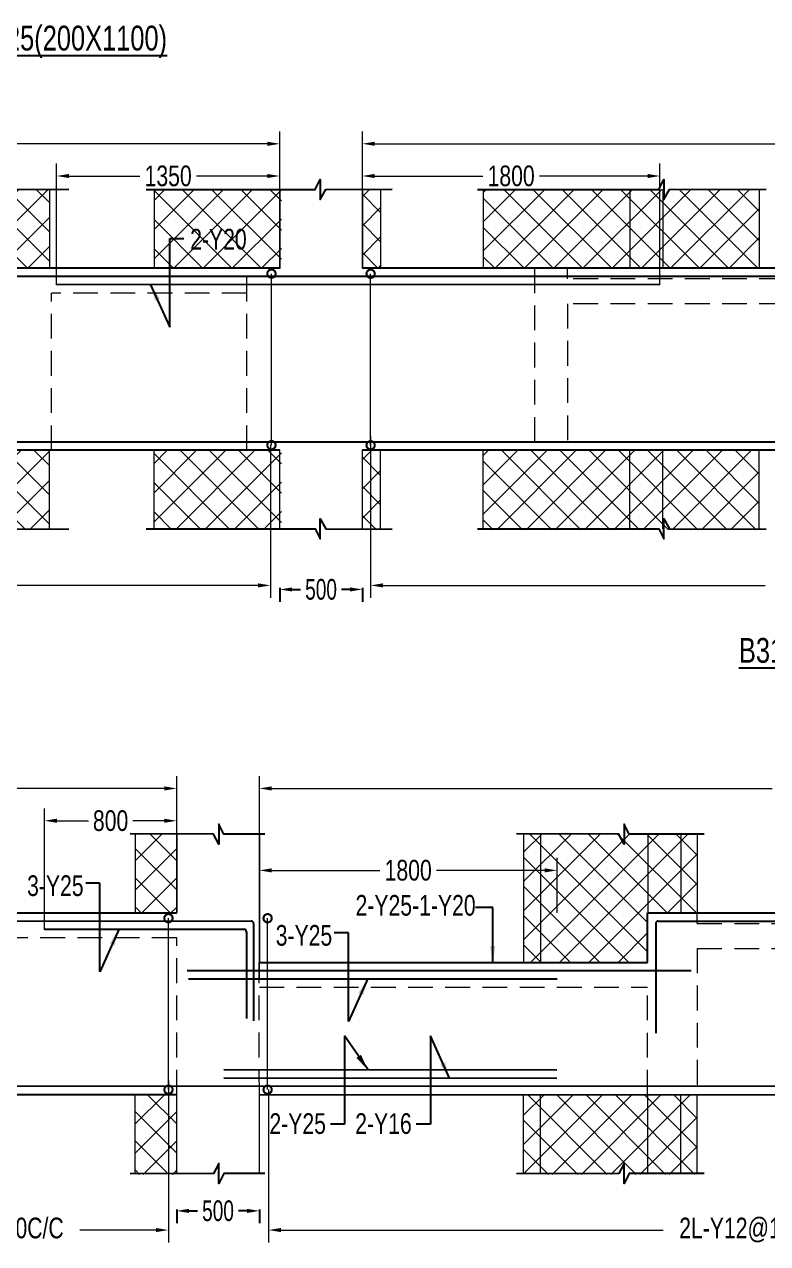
# Model space of a CAD drawing. Header units: millimetres. Extents: x -9667 to 132562, y -132456 to -91255.
# Drawn here: x -5458 to -962, y -113395 to -106022 of the extents above; entities that cross this region are included whole.
import ezdxf

# ---------------------------------------------------------------- set-up
doc = ezdxf.new("R2010")
doc.units = ezdxf.units.MM
doc.header["$LTSCALE"] = 100
doc.header["$MEASUREMENT"] = 0
doc.linetypes.add('CONTINU', pattern=[0])
doc.linetypes.add('HIDDEN', pattern=[0.375, 0.25, -0.125])
doc.layers.get('Defpoints').update_dxf_attribs({"color": 1, "lineweight": 0})
for name, color, linetype in [('-S-BMNO', 1, 'Continuous'), ('-S-MISC', 8, 'Continuous'), ('-STR-BEAM', 7, 'CONTINU'), ('-STR-REINF', 3, 'Continuous')]:
    doc.layers.add(name, color=color, linetype=linetype)
for name, color, linetype, lineweight in [('-S-STIRRUPS DIM', 6, 'Continuous', 9), ('-S-STIRUP', 11, 'Continuous', 9), ('-S-TEXT', 6, 'Continuous', 0), ('-STR-COLUMN', 5, 'HIDDEN', 13), ('S-COL HATCH', 9, 'Continuous', 0), ('SLAB LINE', 254, 'HIDDEN', 20)]:
    doc.layers.add(name, color=color, linetype=linetype, lineweight=lineweight)
doc.styles.add('BEAM-LS', font='romans.shx', dxfattribs={"width": 0.8})
doc.styles.add('SOBHA', font='swisscl.ttf', dxfattribs={"width": 0.9})
doc.styles.add('sobha.sed', font='swisscl.ttf')
doc.dimstyles.new('S-50', dxfattribs={"dimscale": 50, "dimtxt": 2.5, "dimasz": 2, "dimexe": 0.5, "dimexo": 0.25, "dimgap": 0.25, "dimtad": 0, "dimdec": 0, "dimrnd": 0.0005, "dimzin": 0, "dimdsep": 46, "dimtxsty": 'sobha.sed', "dimblk": 'OBLIQUE', "dimcen": 0.09, "dimclrd": 8, "dimclre": 8, "dimclrt": 6, "dimadec": 0, "dimazin": 0, "dimtfac": 1, "dimtdec": 0, "dimtofl": 0, "dimtmove": 2, "dimatfit": 3, "dimfxl": 0.18, "dimtolj": 1, "dimtzin": 0, "dimlwd": -1, "dimlwe": -1, "dimarcsym": 0})
doc.dimstyles.new('S-DIM50', dxfattribs={"dimscale": 50, "dimtxt": 2.5, "dimasz": 1.5, "dimexe": 1.5, "dimexo": 1, "dimgap": 0.5, "dimtad": 0, "dimdec": 0, "dimzin": 0, "dimdsep": 46, "dimtxsty": 'SOBHA', "dimcen": 0.09, "dimclrd": 256, "dimclre": 256, "dimclrt": 6, "dimadec": 5, "dimazin": 0, "dimtfac": 1, "dimtdec": 0, "dimtofl": 0, "dimtmove": 0, "dimatfit": 3, "dimfxl": 0.18, "dimtolj": 1, "dimtzin": 0, "dimlwd": -1, "dimlwe": -1, "dimarcsym": 0})
doc.dimstyles.new('STIRUP', dxfattribs={"dimscale": 50, "dimtxt": 2.5, "dimasz": 2.2, "dimexe": 0, "dimexo": 0, "dimgap": 0.5, "dimtad": 0, "dimdec": 0, "dimzin": 0, "dimdsep": 46, "dimtxsty": 'BEAM-LS', "dimblk": 'DOTSMALL', "dimcen": 0.09, "dimclrd": 256, "dimclre": 256, "dimclrt": 256, "dimadec": 5, "dimazin": 0, "dimtfac": 1, "dimtdec": 0, "dimtofl": 0, "dimtmove": 0, "dimatfit": 3, "dimldrblk": 'DOTSMALL', "dimfxl": 0, "dimfxlon": 1, "dimtolj": 1, "dimtzin": 0, "dimlwd": -1, "dimlwe": -1, "dimarcsym": 0})
pattern_1 = [(45, (269979.18, 10235.55), (-88.38835, 88.38835), []), (135, (269979.18, 10235.55), (-88.38835, -88.38835), [])]
pattern_2 = [(45, (269430.5, 6336.93), (-88.38835, 88.38835), []), (135, (269430.5, 6336.93), (-88.38835, -88.38835), [])]

# ---------------------------------------------------------------- blocks, each defined once
blk = doc.blocks.new('*D546')
at = {"layer": '-S-STIRRUPS DIM', "color": 251, "transparency": 16777216}
for p, q in [((-8812, -107079), (-8812, -106668.8)), ((-3913.1, -107497), (-3913.1, -106668.8)), ((-8737, -106743.8), (-6536.7, -106743.8)), ((-3988.1, -106743.8), (-6188.4, -106743.8))]:
    blk.add_line(p, q, dxfattribs=at)
for points in [[(-8737, -106731.3), (-8737, -106756.3), (-8812, -106743.8)], [(-3988.1, -106731.3), (-3988.1, -106756.3), (-3913.1, -106743.8)]]:
    blk.add_solid(points, dxfattribs=at)
at = {"layer": 'Defpoints', "color": 0, "transparency": 16777216}
for p in [(-3913.1, -106743.8), (-8812, -107079, 0), (-3913.1, -107497, 0)]:
    blk.add_point(p, dxfattribs=at)
at = {"layer": '-S-STIRRUPS DIM', "color": 6, "transparency": 16777216, "insert": (-6362.6, -106743.8), "char_height": 125, "attachment_point": 5, "style": 'sobha.sed'}
blk.add_mtext('\\A1;4900', dxfattribs=at)
blk = doc.blocks.new('*D547')
at = {"layer": '-S-STIRRUPS DIM', "color": 251, "transparency": 16777216}
for p, q in [((-3413.2, -107079), (-3413.2, -106668.8)), ((3136.9, -107495.5), (3136.9, -106668.8)), ((-3338.2, -106743.8), (-311.7, -106743.8)), ((3061.9, -106743.8), (35.4, -106743.8))]:
    blk.add_line(p, q, dxfattribs=at)
for points in [[(-3338.2, -106731.3), (-3338.2, -106756.3), (-3413.2, -106743.8)], [(3061.9, -106731.3), (3061.9, -106756.3), (3136.9, -106743.8)]]:
    blk.add_solid(points, dxfattribs=at)
at = {"layer": 'Defpoints', "color": 0, "transparency": 16777216}
for p in [(3136.9, -106743.8), (-3413.2, -107079, 0), (3136.9, -107495.5, 0)]:
    blk.add_point(p, dxfattribs=at)
at = {"layer": '-S-STIRRUPS DIM', "color": 6, "transparency": 16777216, "insert": (-138.2, -106743.8), "char_height": 125, "attachment_point": 5, "style": 'sobha.sed'}
blk.add_mtext('\\A1;6550', dxfattribs=at)
blk = doc.blocks.new('*D549')
at = {"layer": '-S-STIRRUPS DIM', "color": 251, "transparency": 16777216}
for p, q in [((-8762.2, -108509.8), (-8762.2, -109489.4)), ((-3969.4, -108566.1), (-3969.4, -109489.4)), ((-8687.2, -109414.4), (-7201.7, -109414.4)), ((-4044.4, -109414.4), (-5529.8, -109414.4))]:
    blk.add_line(p, q, dxfattribs=at)
for points in [[(-8687.2, -109401.9), (-8687.2, -109426.9), (-8762.2, -109414.4)], [(-4044.4, -109401.9), (-4044.4, -109426.9), (-3969.4, -109414.4)]]:
    blk.add_solid(points, dxfattribs=at)
at = {"layer": 'Defpoints', "color": 0, "transparency": 16777216}
for p in [(-8762.2, -108509.8, 178586.6), (-3969.4, -108566.1, 0), (-3969.4, -109414.4)]:
    blk.add_point(p, dxfattribs=at)
at = {"layer": '-S-STIRRUPS DIM', "color": 6, "transparency": 16777216, "insert": (-6365.8, -109414.4), "char_height": 125, "attachment_point": 5, "style": 'sobha.sed'}
blk.add_mtext('\\A1;2L-Y12@100/125/100C/C', dxfattribs=at)
blk = doc.blocks.new('*D550')
at = {"layer": '-S-STIRRUPS DIM', "color": 251, "transparency": 16777216}
for p, q in [((-3363.3, -108509.8), (-3363.3, -109489.4)), ((3080.6, -108565.3), (3080.6, -109489.4)), ((-3288.3, -109414.4), (-977.3, -109414.4)), ((3005.6, -109414.4), (694.6, -109414.4))]:
    blk.add_line(p, q, dxfattribs=at)
for points in [[(-3288.3, -109401.9), (-3288.3, -109426.9), (-3363.3, -109414.4)], [(3005.6, -109401.9), (3005.6, -109426.9), (3080.6, -109414.4)]]:
    blk.add_solid(points, dxfattribs=at)
at = {"layer": 'Defpoints', "color": 0, "transparency": 16777216}
for p in [(-3363.3, -108509.8, 178586.6), (3080.6, -108565.3, 0), (3080.6, -109414.4)]:
    blk.add_point(p, dxfattribs=at)
at = {"layer": '-S-STIRRUPS DIM', "color": 6, "transparency": 16777216, "insert": (-141.4, -109414.4), "char_height": 125, "attachment_point": 5, "style": 'sobha.sed'}
blk.add_mtext('\\A1;2L-Y12@100/125/100C/C ', dxfattribs=at)
blk = doc.blocks.new('_DotSmall')
at = {"color": 0, "linetype": 'ByBlock', "const_width": 0.5}
blk.add_lwpolyline([(-0.0625, 0, 1), (0.0625, 0, 1)], format="xyb", close=True, dxfattribs=at)
blk = doc.blocks.new('*D556')
at = {"layer": '-S-STIRUP', "ltscale": 100, "transparency": 16777216}
blk.add_line((-3363.3, -108566.7), (-3363.3, -107530), dxfattribs=at)
at = {"layer": 'Defpoints', "color": 0, "linetype": 'CONTINU', "ltscale": 100, "transparency": 16777216}
for p in [(-3363.3, -107530), (-3363.3, -107530), (-3363.3, -108566.7)]:
    blk.add_point(p, dxfattribs=at)
at = {"layer": '-S-STIRUP', "linetype": 'CONTINU', "ltscale": 100, "transparency": 16777216, "xscale": 100, "yscale": 100, "zscale": 100}
for p, rotation in [((-3363.3, -107530), 90), ((-3363.3, -108566.7), 270)]:
    blk.add_blockref('_DotSmall', p, dxfattribs=dict(at, rotation=rotation))
blk = doc.blocks.new('*D561')
at = {"layer": '-S-STIRUP', "ltscale": 100, "transparency": 16777216}
blk.add_line((-3963.1, -108566.1), (-3963.1, -107529.4), dxfattribs=at)
at = {"layer": 'Defpoints', "color": 0, "linetype": 'CONTINU', "ltscale": 100, "transparency": 16777216}
for p in [(-3963.1, -107529.4), (-3963.1, -107529.4), (-3963.1, -108566.1)]:
    blk.add_point(p, dxfattribs=at)
at = {"layer": '-S-STIRUP', "linetype": 'CONTINU', "ltscale": 100, "transparency": 16777216, "xscale": 100, "yscale": 100, "zscale": 100}
for p, rotation in [((-3963.1, -107529.4), 90), ((-3963.1, -108566.1), 270)]:
    blk.add_blockref('_DotSmall', p, dxfattribs=dict(at, rotation=rotation))
blk = doc.blocks.new('*D566')
at = {"layer": '-S-STIRRUPS DIM', "color": 251, "transparency": 16777216}
for p, q in [((-5263.1, -107597.3), (-5263.1, -106863.6)), ((-3913.1, -107496.4), (-3913.1, -106863.6)), ((-5188.1, -106938.6), (-4760.1, -106938.6)), ((-3988.1, -106938.6), (-4416.2, -106938.6))]:
    blk.add_line(p, q, dxfattribs=at)
for points in [[(-5188.1, -106926.1), (-5188.1, -106951.1), (-5263.1, -106938.6)], [(-3988.1, -106926.1), (-3988.1, -106951.1), (-3913.1, -106938.6)]]:
    blk.add_solid(points, dxfattribs=at)
at = {"layer": 'Defpoints', "color": 0, "transparency": 16777216}
for p in [(-3913.1, -106938.6), (-3913.1, -107496.4, 0), (-5263.1, -107597.3, 0)]:
    blk.add_point(p, dxfattribs=at)
at = {"layer": '-S-STIRRUPS DIM', "color": 6, "transparency": 16777216, "insert": (-4588.1, -106938.6), "char_height": 125, "attachment_point": 5, "style": 'sobha.sed'}
blk.add_mtext('\\A1;1350', dxfattribs=at)
blk = doc.blocks.new('_Oblique')
at = {"color": 0, "linetype": 'ByBlock', "lineweight": -2}
blk.add_line((-0.5, -0.5), (0.5, 0.5), dxfattribs=at)
blk = doc.blocks.new('*D567')
at = {"layer": '-S-STIRRUPS DIM', "color": 251, "transparency": 16777216}
for p, q in [((-3413.2, -107496.4), (-3413.2, -106863.6)), ((-1613.2, -107597.3), (-1613.2, -106863.6)), ((-3338.2, -106938.6), (-2685.1, -106938.6)), ((-1688.2, -106938.6), (-2341.2, -106938.6))]:
    blk.add_line(p, q, dxfattribs=at)
for points in [[(-3338.2, -106926.1), (-3338.2, -106951.1), (-3413.2, -106938.6)], [(-1688.2, -106926.1), (-1688.2, -106951.1), (-1613.2, -106938.6)]]:
    blk.add_solid(points, dxfattribs=at)
at = {"layer": 'Defpoints', "color": 0, "transparency": 16777216}
for p in [(-3413.2, -106938.6), (-3413.2, -107496.4, 0), (-1613.2, -107597.3, 0)]:
    blk.add_point(p, dxfattribs=at)
at = {"layer": '-S-STIRRUPS DIM', "color": 6, "transparency": 16777216, "insert": (-2513.2, -106938.6), "char_height": 125, "attachment_point": 5, "style": 'sobha.sed'}
blk.add_mtext('\\A1;1800', dxfattribs=at)
blk = doc.blocks.new('*D575')
at = {"layer": '-S-STIRRUPS DIM', "color": 251, "transparency": 16777216}
for p, q in [((-4036.4, -111394.1), (-4036.4, -110567.4)), ((2513.6, -110977.6), (2513.6, -110567.4)), ((-3961.4, -110642.4), (-935, -110642.4)), ((2438.6, -110642.4), (-587.8, -110642.4))]:
    blk.add_line(p, q, dxfattribs=at)
for points in [[(-3961.4, -110629.9), (-3961.4, -110654.9), (-4036.4, -110642.4)], [(2438.6, -110629.9), (2438.6, -110654.9), (2513.6, -110642.4)]]:
    blk.add_solid(points, dxfattribs=at)
at = {"layer": 'Defpoints', "color": 0, "transparency": 16777216}
for p in [(-4036.4, -110642.4), (2513.6, -110977.6, 0), (-4036.4, -111394.1, 0)]:
    blk.add_point(p, dxfattribs=at)
at = {"layer": '-S-STIRRUPS DIM', "color": 6, "transparency": 16777216, "insert": (-761.4, -110642.4), "char_height": 125, "attachment_point": 5, "style": 'sobha.sed'}
blk.add_mtext('\\A1;6550', dxfattribs=at)
blk = doc.blocks.new('*D576')
at = {"layer": '-S-STIRRUPS DIM', "color": 251, "transparency": 16777216}
for p, q in [((-7386.4, -111393.7), (-7386.4, -110567.4)), ((-4536.4, -110977.6), (-4536.4, -110567.4)), ((-7311.4, -110642.4), (-6134.7, -110642.4)), ((-4611.4, -110642.4), (-5788.1, -110642.4))]:
    blk.add_line(p, q, dxfattribs=at)
for points in [[(-7311.4, -110629.9), (-7311.4, -110654.9), (-7386.4, -110642.4)], [(-4611.4, -110629.9), (-4611.4, -110654.9), (-4536.4, -110642.4)]]:
    blk.add_solid(points, dxfattribs=at)
at = {"layer": 'Defpoints', "color": 0, "transparency": 16777216}
for p in [(-7386.4, -110642.4), (-4536.4, -110977.6, 0), (-7386.4, -111393.7, 0)]:
    blk.add_point(p, dxfattribs=at)
at = {"layer": '-S-STIRRUPS DIM', "color": 6, "transparency": 16777216, "insert": (-5961.4, -110642.4), "char_height": 125, "attachment_point": 5, "style": 'sobha.sed'}
blk.add_mtext('\\A1;2850', dxfattribs=at)
blk = doc.blocks.new('*D578')
at = {"layer": '-S-STIRRUPS DIM', "color": 251, "transparency": 16777216}
for p, q in [((2463.7, -112408.4), (2463.7, -113388)), ((-3980.2, -112463.9), (-3980.2, -113388)), ((-3905.2, -113313), (-1594.2, -113313)), ((2388.7, -113313), (77.7, -113313))]:
    blk.add_line(p, q, dxfattribs=at)
for points in [[(-3905.2, -113300.5), (-3905.2, -113325.5), (-3980.2, -113313)], [(2388.7, -113300.5), (2388.7, -113325.5), (2463.7, -113313)]]:
    blk.add_solid(points, dxfattribs=at)
at = {"layer": 'Defpoints', "color": 0, "transparency": 16777216}
for p in [(2463.7, -112408.4, 178586.6), (-3980.2, -112463.9, 0), (-3980.2, -113313)]:
    blk.add_point(p, dxfattribs=at)
at = {"layer": '-S-STIRRUPS DIM', "color": 6, "transparency": 16777216, "insert": (-758.2, -113313), "char_height": 125, "attachment_point": 5, "style": 'sobha.sed'}
blk.add_mtext('\\A1;2L-Y12@100/125/100C/C ', dxfattribs=at)
blk = doc.blocks.new('*D579')
at = {"layer": '-S-STIRRUPS DIM', "color": 251, "transparency": 16777216}
for p, q in [((-4586.3, -112408.4), (-4586.3, -113388)), ((-7330.2, -112463.9), (-7330.2, -113388)), ((-7255.2, -113313), (-6794.3, -113313)), ((-4661.3, -113313), (-5122.1, -113313))]:
    blk.add_line(p, q, dxfattribs=at)
for points in [[(-7255.2, -113300.5), (-7255.2, -113325.5), (-7330.2, -113313)], [(-4661.3, -113300.5), (-4661.3, -113325.5), (-4586.3, -113313)]]:
    blk.add_solid(points, dxfattribs=at)
at = {"layer": 'Defpoints', "color": 0, "transparency": 16777216}
for p in [(-4586.3, -112408.4, 178586.6), (-7330.2, -112463.9, 0), (-7330.2, -113313)]:
    blk.add_point(p, dxfattribs=at)
at = {"layer": '-S-STIRRUPS DIM', "color": 6, "transparency": 16777216, "insert": (-5958.2, -113313), "char_height": 125, "attachment_point": 5, "style": 'sobha.sed'}
blk.add_mtext('\\A1;3L-Y12@100/150/100C/C', dxfattribs=at)
blk = doc.blocks.new('*D585')
at = {"layer": '-S-STIRUP', "ltscale": 100, "transparency": 16777216}
blk.add_line((-4586.3, -112463.8), (-4586.3, -111427.1), dxfattribs=at)
at = {"layer": 'Defpoints', "color": 0, "linetype": 'CONTINU', "ltscale": 100, "transparency": 16777216}
for p in [(-4586.3, -111427.1), (-4586.3, -111427.1), (-4586.3, -112463.8)]:
    blk.add_point(p, dxfattribs=at)
at = {"layer": '-S-STIRUP', "linetype": 'CONTINU', "ltscale": 100, "transparency": 16777216, "xscale": 100, "yscale": 100, "zscale": 100}
for p, rotation in [((-4586.3, -111427.1), 90), ((-4586.3, -112463.8), 270)]:
    blk.add_blockref('_DotSmall', p, dxfattribs=dict(at, rotation=rotation))
blk = doc.blocks.new('*D588')
at = {"layer": '-S-STIRUP', "ltscale": 100, "transparency": 16777216}
blk.add_line((-3986.4, -112463.9), (-3986.4, -111427.2), dxfattribs=at)
at = {"layer": 'Defpoints', "color": 0, "linetype": 'CONTINU', "ltscale": 100, "transparency": 16777216}
for p in [(-3986.4, -111427.2), (-3986.4, -111427.2), (-3986.4, -112463.9)]:
    blk.add_point(p, dxfattribs=at)
at = {"layer": '-S-STIRUP', "linetype": 'CONTINU', "ltscale": 100, "transparency": 16777216, "xscale": 100, "yscale": 100, "zscale": 100}
for p, rotation in [((-3986.4, -111427.2), 90), ((-3986.4, -112463.9), 270)]:
    blk.add_blockref('_DotSmall', p, dxfattribs=dict(at, rotation=rotation))
blk = doc.blocks.new('*D569')
at = {"layer": '-S-STIRRUPS DIM', "color": 251, "transparency": 16777216}
for p, q in [((-4036.4, -111796.5), (-4036.4, -111062.8)), ((-2235.6, -111394.4), (-2235.6, -111062.8)), ((-3961.4, -111137.8), (-3307.9, -111137.8)), ((-2310.6, -111137.8), (-2964.1, -111137.8))]:
    blk.add_line(p, q, dxfattribs=at)
for points in [[(-3961.4, -111125.3), (-3961.4, -111150.3), (-4036.4, -111137.8)], [(-2310.6, -111125.3), (-2310.6, -111150.3), (-2235.6, -111137.8)]]:
    blk.add_solid(points, dxfattribs=at)
at = {"layer": 'Defpoints', "color": 0, "transparency": 16777216}
for p in [(-2235.6, -111137.8), (-2235.6, -111394.4, 0), (-4036.4, -111796.5, 0)]:
    blk.add_point(p, dxfattribs=at)
at = {"layer": '-S-STIRRUPS DIM', "color": 6, "transparency": 16777216, "insert": (-3136, -111137.8), "char_height": 125, "attachment_point": 5, "style": 'sobha.sed'}
blk.add_mtext('\\A1;1800', dxfattribs=at)
blk = doc.blocks.new('*D570')
at = {"layer": '-S-STIRRUPS DIM', "color": 251, "transparency": 16777216}
for p, q in [((-5336.4, -111496.5), (-5336.4, -110762.8)), ((-4536.4, -111395.6), (-4536.4, -110762.8)), ((-5261.4, -110837.8), (-5070.8, -110837.8)), ((-4611.4, -110837.8), (-4802.1, -110837.8))]:
    blk.add_line(p, q, dxfattribs=at)
for points in [[(-5261.4, -110825.3), (-5261.4, -110850.3), (-5336.4, -110837.8)], [(-4611.4, -110825.3), (-4611.4, -110850.3), (-4536.4, -110837.8)]]:
    blk.add_solid(points, dxfattribs=at)
at = {"layer": 'Defpoints', "color": 0, "transparency": 16777216}
for p in [(-4536.4, -110837.8), (-4536.4, -111395.6, 0), (-5336.4, -111496.5, 0)]:
    blk.add_point(p, dxfattribs=at)
at = {"layer": '-S-STIRRUPS DIM', "color": 6, "transparency": 16777216, "insert": (-4936.4, -110837.8), "char_height": 125, "attachment_point": 5, "style": 'sobha.sed'}
blk.add_mtext('\\A1;800', dxfattribs=at)
blk = doc.blocks.new('*D791')
at = {"transparency": 16777216}
for p, q in [((-3913.1, -109430), (-3913.1, -109514)), ((-3838.1, -109439), (-3786.5, -109439)), ((-3488.2, -109439), (-3539.8, -109439)), ((-3413.2, -109430), (-3413.2, -109514))]:
    blk.add_line(p, q, dxfattribs=at)
for points in [[(-3838.1, -109426.5), (-3838.1, -109451.5), (-3913.1, -109439)], [(-3488.2, -109426.5), (-3488.2, -109451.5), (-3413.2, -109439)]]:
    blk.add_solid(points, dxfattribs=at)
at = {"layer": 'Defpoints', "color": 0, "transparency": 16777216}
for p in [(-3913.1, -109074.6), (-3413.2, -109074), (-3413.2, -109439)]:
    blk.add_point(p, dxfattribs=at)
at = {"color": 6, "transparency": 16777216, "insert": (-3663.1, -109439), "char_height": 125, "attachment_point": 5, "style": 'SOBHA'}
blk.add_mtext('\\A1;500', dxfattribs=at)
blk = doc.blocks.new('*D795')
at = {"transparency": 16777216}
for p, q in [((-4536.4, -113188), (-4536.4, -113272)), ((-4461.4, -113197), (-4409.7, -113197)), ((-4111.4, -113197), (-4163.1, -113197)), ((-4036.4, -113188), (-4036.4, -113272))]:
    blk.add_line(p, q, dxfattribs=at)
for points in [[(-4461.4, -113184.5), (-4461.4, -113209.5), (-4536.4, -113197)], [(-4111.4, -113184.5), (-4111.4, -113209.5), (-4036.4, -113197)]]:
    blk.add_solid(points, dxfattribs=at)
at = {"layer": 'Defpoints', "color": 0, "transparency": 16777216}
for p in [(-4536.4, -112972.4, 0), (-4036.4, -112973.3, 0), (-4036.4, -113197)]:
    blk.add_point(p, dxfattribs=at)
at = {"color": 6, "transparency": 16777216, "insert": (-4286.4, -113197), "char_height": 125, "attachment_point": 5, "style": 'SOBHA'}
blk.add_mtext('\\A1;500', dxfattribs=at)

msp = doc.modelspace()

# ---------------------------------------------------------------- hatches: boundary and pattern name
at = {"layer": 'S-COL HATCH'}
h = msp.add_hatch(dxfattribs=at)
h.set_pattern_fill('ANSI37', color=252, scale=1000)
h.set_pattern_definition(pattern_1)
h.paths.add_polyline_path([(-5306.9, -107496.6), (-8812, -107496.6), (-8812, -107017.9), (-5306.9, -107017.9)])
h.paths.add_polyline_path([(-3903.1, -107019.7), (-4673.5, -107019.7), (-4673.5, -107496.5), (-3903.1, -107496.5)])
h.paths.add_polyline_path([(-3302.6, -107496.3), (-3413.2, -107496.3), (-3413.2, -107017.9), (-3302.6, -107017.9)])
h.paths.add_polyline_path([(-1012, -107496.3), (-2681.6, -107496.3), (-2681.6, -107017.9), (-1012, -107017.9)])
h.paths.add_polyline_path([(1538, -107795.7), (788, -107795.8), (788, -107495.8), (488, -107496.3), (488, -107017.9), (1538, -107017.9)])
h.paths.add_polyline_path([(3888, -107495.4), (3636.8, -107495.4), (3636.8, -107017.9), (3888, -107017.9)])
h.paths.add_polyline_path([(5738, -107495.4), (5088, -107495.4), (5088, -107017.9), (5738, -107017.9)])
h.paths.add_polyline_path([(6486.8, -107496.2), (6338, -107496.2), (6338, -107018.7), (6486.8, -107018.7)])
h = msp.add_hatch(dxfattribs=at)
h.set_pattern_fill('ANSI37', color=252, scale=1000)
h.set_pattern_definition(pattern_1)
h.paths.add_polyline_path([(-5306.9, -108598.9), (-8812, -108598.9), (-8812, -109077.6), (-5306.9, -109077.6)])
h.paths.add_polyline_path([(-3903.1, -109075.8), (-4673.5, -109075.8), (-4673.5, -108599), (-3903.1, -108599)])
h.paths.add_polyline_path([(-3302.6, -108599.2), (-3413.2, -108599.2), (-3413.2, -109077.6), (-3302.6, -109077.6)])
h.paths.add_polyline_path([(-1012, -108599.2), (-2681.6, -108599.2), (-2681.6, -109077.6), (-1012, -109077.6)])
h.paths.add_polyline_path([(1538, -108599.2), (488, -108599.2), (488, -109077.6), (1538, -109077.6)])
h.paths.add_polyline_path([(3888, -108600.1), (3636.8, -108600.1), (3636.8, -109077.6), (3888, -109077.6)])
h.paths.add_polyline_path([(5738, -108600.1), (5088, -108600.1), (5088, -109077.6), (5738, -109077.6)])
h.paths.add_polyline_path([(6486.8, -108599.3), (6338, -108599.3), (6338, -109076.8), (6486.8, -109076.8)])
h = msp.add_hatch(dxfattribs=at)
h.set_pattern_fill('ANSI37', color=252, scale=1000)
h.set_pattern_definition(pattern_2)
h.paths.add_polyline_path([(4407.3, -111395.2), (7912.4, -111395.2), (7912.4, -110916.5), (4407.3, -110916.5)])
h.paths.add_polyline_path([(3003.5, -110918.3), (3773.9, -110918.3), (3773.9, -111395.1), (3003.5, -111395.1)])
h.paths.add_polyline_path([(2403.1, -111394.9), (2513.6, -111394.9), (2513.6, -110916.5), (2403.1, -110916.5)])
h.paths.add_polyline_path([(112.4, -111394.9), (1782, -111394.9), (1782, -110916.5), (112.4, -110916.5)])
h.paths.add_polyline_path([(-2437.6, -111694.3), (-1687.6, -111694.4), (-1687.6, -111394.4), (-1387.6, -111394.9), (-1387.6, -110916.5), (-2437.5, -110916.5)])
h.paths.add_polyline_path([(-4787.6, -111394.1), (-4536.4, -111394.1), (-4536.4, -110916.5), (-4787.6, -110916.5)])
h.paths.add_polyline_path([(-6637.6, -111394.1), (-5987.6, -111394.1), (-5987.6, -110916.5), (-6637.6, -110916.5)])
h.paths.add_polyline_path([(-7386.4, -111394.8), (-7237.6, -111394.8), (-7237.6, -110917.3), (-7386.4, -110917.3)])
h = msp.add_hatch(dxfattribs=at)
h.set_pattern_fill('ANSI37', color=252, scale=1000)
h.set_pattern_definition(pattern_2)
h.paths.add_polyline_path([(4407.3, -112497.6), (7912.4, -112497.6), (7912.4, -112976.2), (4407.3, -112976.2)])
h.paths.add_polyline_path([(3003.5, -112974.4), (3773.9, -112974.4), (3773.9, -112497.6), (3003.5, -112497.6)])
h.paths.add_polyline_path([(2403.1, -112497.8), (2513.6, -112497.8), (2513.6, -112976.3), (2403.1, -112976.3)])
h.paths.add_polyline_path([(112.4, -112497.8), (1782, -112497.8), (1782, -112976.3), (112.4, -112976.3)])
h.paths.add_polyline_path([(-2437.5, -112497.8), (-1387.6, -112497.8), (-1387.6, -112976.3), (-2437.5, -112976.3)])
h.paths.add_polyline_path([(-4787.6, -112498.7), (-4536.4, -112498.7), (-4536.4, -112976.2), (-4787.6, -112976.2)])
h.paths.add_polyline_path([(-6637.6, -112498.7), (-5987.6, -112498.7), (-5987.6, -112976.2), (-6637.6, -112976.2)])
h.paths.add_polyline_path([(-7386.4, -112497.9), (-7237.6, -112497.9), (-7237.6, -112975.4), (-7386.4, -112975.4)])

# ---------------------------------------------------------------- linework, layer by layer
at = {"layer": '-S-MISC', "linetype": 'ByBlock', "ltscale": 1000}
for points in [[(-9344.3, -107019.7), (-9097.7, -107019.7), (-9066.8, -106960.1), (-9066.8, -107080.2), (-9033.9, -107019.7), (-5189.8, -107017.6)], [(-4720.8, -107019.7), (-3698.8, -107019.7), (-3667.9, -106960.1), (-3667.9, -107080.2), (-3635.1, -107019.7), (-3232.8, -107017.6)], [(-2716.8, -107019.7), (-1619.8, -107019.7), (-1588.9, -106960.1), (-1588.9, -107080.2), (-1556.1, -107019.7), (-970.8, -107017.9)], [(-9344.3, -109072.8), (-9097.7, -109072.8), (-9066.8, -109132.5), (-9066.8, -109012.3), (-9033.9, -109072.8), (-5189.8, -109074.9)], [(-4720.8, -109072.8), (-3698.8, -109072.8), (-3667.9, -109132.5), (-3667.9, -109012.3), (-3635.1, -109072.8), (-3232.8, -109074.9)], [(-3945.5, -109072.8), (-3698.8, -109072.8), (-3667.9, -109132.5), (-3667.9, -109012.3), (-3635.1, -109072.8), (-3386.2, -109074.9)], [(-2716.8, -109072.8), (-1619.8, -109072.8), (-1588.9, -109132.5), (-1588.9, -109012.3), (-1556.1, -109072.8), (-970.8, -109074.6)]]:
    msp.add_lwpolyline(points, dxfattribs=at)
at = {"layer": '-S-MISC', "linetype": 'ByBlock', "ltscale": 1000, "elevation": 0}
for points in [[(-4004.1, -110918.3), (-4250.8, -110918.3), (-4281.6, -110858.7), (-4281.6, -110978.8), (-4314.5, -110918.3), (-4818.7, -110916.3)], [(-1345.7, -110918.3), (-1798.8, -110918.3), (-1829.6, -110858.7), (-1829.6, -110978.8), (-1862.5, -110918.3), (-2480.7, -110916.4)], [(-4004.1, -112971.4), (-4250.8, -112971.4), (-4281.6, -113031.1), (-4281.6, -112910.9), (-4314.5, -112971.4), (-4818.7, -112973.5)], [(-4004.1, -112971.4), (-4250.8, -112971.4), (-4281.6, -113031.1), (-4281.6, -112910.9), (-4314.5, -112971.4), (-4563.3, -112973.5)], [(-1345.7, -112971.4), (-1798.8, -112971.4), (-1829.6, -113031.1), (-1829.6, -112910.9), (-1862.5, -112971.4), (-2480.7, -112973.3)]]:
    msp.add_lwpolyline(points, dxfattribs=at)
at = {"layer": '-STR-BEAM'}
for p, q in [((-3913.1, -107496.4, 0), (-8812, -107497, 0)), ((786.1, -107495.8, 0), (-3413.2, -107496.3, 0)), ((-3913.1, -108596.4, 0), (-8812, -108597, 0)), ((3137, -108595.5, 0), (-3413, -108596.3, 0)), ((-7386.4, -111393.7, 0), (-4536.4, -111394.1, 0)), ((-1687.6, -111694.4, 0), (-1687.6, -111394.4, 0)), ((-1685.7, -111394.4, 0), (2513.6, -111395, 0)), ((-4036.4, -111694.1, 0), (-1687.6, -111694.4, 0)), ((-7386.5, -112493.7, 0), (-4536.5, -112494.1, 0)), ((-4036.5, -112494.1, 0), (2513.5, -112495, 0))]:
    msp.add_line(p, q, dxfattribs=at)
at = {"layer": '-STR-COLUMN', "linetype": 'Continuous', "ltscale": 10}
for p, q in [((-5306.9, -107017.9), (-5306.9, -107497)), ((-4673.5, -107017.9), (-4673.5, -107497)), ((-3913.1, -107017.9), (-3913.1, -107497)), ((-3413.2, -107017.9), (-3413.2, -107497)), ((-3302.6, -107017.9), (-3302.6, -107497)), ((-2681.6, -107019.7), (-2681.5, -107496.2, 0)), ((-1794.7, -107018.9, 0), (-1794.6, -107495.4, 0)), ((-1595.1, -107018.7, 0), (-1595.1, -107495.2, 0)), ((-1012, -107017.9), (-1012, -107497)), ((-5306.9, -109074.6), (-5306.9, -108595.5)), ((-4673.5, -109074.6), (-4673.5, -108595.5)), ((-3913.1, -109074.6), (-3913.1, -108595.5)), ((-3413.2, -109074.6), (-3413.2, -108595.5)), ((-3302.6, -109078.8), (-3302.6, -108599.7)), ((-2681.6, -109072.8), (-2681.5, -108596.3, 0)), ((-1794.7, -109072, 0), (-1794.6, -108595.4, 0)), ((-1595.1, -109071.8, 0), (-1595.1, -108595.2, 0)), ((-1012, -109074.6), (-1012, -108595.5)), ((-4787.7, -110916.4, 0), (-4787.6, -111394.1, 0)), ((-4536.4, -110916.5, 0), (-4536.4, -111395.6, 0)), ((-4036.4, -110916.5, 0), (-4036.4, -111694.1, 0)), ((-2437.5, -110916.5, 0), (-2437.5, -111694.3, 0)), ((-2335.9, -110917.4, 0), (-2336, -111694.4, 0)), ((-1685.6, -110918, 0), (-1685.7, -111394.2, 0)), ((-1485.6, -110918.2, 0), (-1485.7, -111394.4, 0)), ((-1387.6, -110918.3, 0), (-1387.6, -111394.5, 0)), ((-4787.7, -112973.4, 0), (-4787.6, -112495.7, 0)), ((-4536.4, -112973.3, 0), (-4536.4, -112494.2, 0)), ((-4036.4, -112973.3, 0), (-4036.4, -112494.2, 0)), ((-2437.5, -112973.3, 0), (-2437.5, -112494.2, 0)), ((-2335.9, -112970.5, 0), (-2336, -112494.4, 0)), ((-1685.6, -112971.2, 0), (-1685.7, -112495, 0)), ((-1485.6, -112971.3, 0), (-1485.7, -112495.2, 0)), ((-1387.6, -112971.4, 0), (-1387.6, -112495.3, 0))]:
    msp.add_line(p, q, dxfattribs=at)
at = {"layer": '-STR-REINF', "ltscale": 10}
for p, q in [((724, -107545.7, 0), (-9248.2, -107547)), ((-1613.2, -107595.4, 0), (-5263.1, -107595.9, 0)), ((-9198.2, -108547), (6715, -108544.9)), ((-9291.4, -111443.3, 0), (-4086.4, -111444, 0)), ((-1623.5, -111444.3, 0), (8348.6, -111445.6, 0)), ((-5336.4, -111493.8, 0), (-4129.5, -111494, 0)), ((-4473.5, -111744, 0), (-1424.5, -111744.3, 0)), ((-4465.6, -111794.2, 0), (-2235.6, -111794.2, 0)), ((-2236.4, -112346, 0), (-4251.5, -112344.1, 0)), ((8298.6, -112445.6, 0), (-7614.6, -112443.5, 0)), ((-2236.4, -112396, 0), (-4251.6, -112394.1, 0))]:
    msp.add_line(p, q, dxfattribs=at)
at = {"layer": '-STR-REINF'}
for p, q in [((-4071.4, -111459, 0), (-4071.4, -112047.6, 0)), ((-1638.5, -111459.3, 0), (-1638.5, -112121.6, 0)), ((-4114.5, -111509, 0), (-4114.5, -112033.6, 0))]:
    msp.add_line(p, q, dxfattribs=at)
for centre, start, end in [((-4086.4, -111459, 0), 0, 89.99243), ((-1623.5, -111459.3, 0), 89.99243, 180), ((-4129.5, -111509, 0), 0, 89.99243)]:
    msp.add_arc(centre, 15, start, end, dxfattribs=at)
at = {"layer": 'SLAB LINE', "color": 8, "linetype": 'HIDDEN', "ltscale": 6}
for p, q in [((-4112.8, -108596.6, 0), (-4112.8, -107496.4, 0)), ((-2372, -107496.2), (-2372, -108596.2)), ((-2172, -107561.2), (-2172, -107496.2)), ((488, -107560.9, 0), (-2172, -107561.2, 0)), ((-4112.7, -107646.6, 0), (-5293.4, -107646.6, 0)), ((-5293.3, -108596.6, 0), (-5293.4, -107646.6, 0)), ((488, -107710.9, 0), (-2172, -107711.2, 0)), ((-2172, -107711.2), (-2172, -108596.2)), ((-1387.6, -111459.5, 0), (-1387.6, -111394.5, 0)), ((-1387.6, -111459.5, 0), (1272.4, -111459.8, 0)), ((-7386.5, -111544.1, 0), (-4536.5, -111544.1, 0)), ((-4536.5, -112494.1, 0), (-4536.5, -111544.1, 0)), ((-1387.6, -111609.5, 0), (1272.4, -111609.8, 0)), ((-1387.6, -111609.5, 0), (-1387.6, -112494.5, 0)), ((-4036.5, -112494.1, 0), (-4036.6, -111694.1, 0)), ((-4036.5, -111844.1, 0), (-1687.6, -111844.1, 0)), ((-1687.6, -112494.4, 0), (-1687.6, -111844.1, 0))]:
    msp.add_line(p, q, dxfattribs=at)

# ---------------------------------------------------------------- texts
at = {"layer": '-S-BMNO', "color": 4, "linetype": 'Continuous', "style": 'sobha.sed'}
for s, p in [('%%UB25(200X1100)', (-5671.8, -106179.6, 0)), ('%%UB31(300X1100/800)', (-1135, -109882.3, 0))]:
    msp.add_text(s, height=150, dxfattribs=at).set_placement(p)
at = {"layer": '-S-TEXT', "color": 6, "char_height": 125, "style": 'sobha.sed'}
for s, insert, attachment_point in [('\\A1;2-Y20', (-4113, -107258.1, 0), 3), ('\\A1;3-Y25', (-5441.4, -111167.8, 0), 1), ('\\A1;2-Y25-1-Y20', (-2728, -111286.6, 0), 3), ('\\A1;3-Y25', (-3937.4, -111468.2, 0), 1), ('\\A1;2-Y25', (-3975.4, -112606.6, 0), 1), ('\\A1;2-Y16', (-3456.4, -112606.6, 0), 1)]:
    msp.add_mtext(s, dxfattribs=dict(at, insert=insert, attachment_point=attachment_point))

# ---------------------------------------------------------------- dimensions: what is measured, and where the dimension line sits
at = {"layer": '-S-STIRRUPS DIM'}
for base, p1, p2, picture, middle in [((-3913.1, -106743.8, 0), (-8812, -107079), (-3913.1, -107497), '*D546', (-6362.6, -106743.8, 0)), ((3136.9, -106743.8, 0), (-3413.2, -107079), (3136.9, -107495.5), '*D547', (-138.2, -106743.8, 0)), ((-3913.1, -106938.6, 0), (-5263.1, -107597.3, 0), (-3913.1, -107496.4), '*D566', (-4588.1, -106938.6, 0)), ((-4536.4, -110837.8, 0), (-5336.4, -111496.5, 0), (-4536.4, -111395.6, 0), '*D570', (-4936.4, -110837.8, 0))]:
    dim = msp.add_linear_dim(base=base, p1=p1, p2=p2, dimstyle='S-DIM50', override={"dimscale": 1, "dimtxt": 125, "dimasz": 75, "dimexe": 75, "dimexo": 0, "dimgap": 25, "dimrnd": 5, "dimtxsty": 'sobha.sed', "dimsah": 1, "dimcen": 4.5, "dimclrd": 251, "dimclre": 251, "dimfxl": 75}, dxfattribs=at)
    dim.commit()
    dim.dimension.update_dxf_attribs({"geometry": picture, "text_midpoint": middle})
for base, p1, p2, picture, middle in [((-3413.2, -106938.6, 0), (-1613.2, -107597.3, 0), (-3413.2, -107496.4), '*D567', (-2513.2, -106938.6, 0)), ((-7386.4, -110642.4), (-4536.4, -110977.6, 0), (-7386.4, -111393.7, 0), '*D576', (-5961.4, -110642.4)), ((-4036.4, -110642.4), (2513.6, -110977.6, 0), (-4036.4, -111394.1, 0), '*D575', (-761.4, -110642.4)), ((-2235.6, -111137.8, 0), (-4036.4, -111796.5, 0), (-2235.6, -111394.4, 0), '*D569', (-3136, -111137.8, 0))]:
    dim = msp.add_linear_dim(base=base, p1=p1, p2=p2, angle=180, dimstyle='S-DIM50', override={"dimscale": 1, "dimtxt": 125, "dimasz": 75, "dimexe": 75, "dimexo": 0, "dimgap": 25, "dimrnd": 5, "dimtxsty": 'sobha.sed', "dimsah": 1, "dimcen": 4.5, "dimclrd": 251, "dimclre": 251, "dimfxl": 75}, dxfattribs=at)
    dim.commit()
    dim.dimension.update_dxf_attribs({"geometry": picture, "text_midpoint": middle})
for base, p1, p2, text, picture, middle in [((-3969.4, -109414.4, 0), (-8762.2, -108509.8, 178586.6), (-3969.4, -108566.1), '2L-Y12@100/125/100C/C', '*D549', (-6365.8, -109414.4, 0)), ((3080.6, -109414.4, 0), (-3363.3, -108509.8, 178586.6), (3080.6, -108565.3), '2L-Y12@100/125/100C/C ', '*D550', (-141.4, -109414.4, 0))]:
    dim = msp.add_linear_dim(base=base, p1=p1, p2=p2, text=text, dimstyle='S-DIM50', override={"dimscale": 1, "dimtxt": 125, "dimasz": 75, "dimexe": 75, "dimexo": 0, "dimgap": 25, "dimtxsty": 'sobha.sed', "dimsah": 1, "dimcen": 4.5, "dimclrd": 251, "dimclre": 251, "dimfxl": 75}, dxfattribs=at)
    dim.commit()
    dim.dimension.update_dxf_attribs({"geometry": picture, "text_midpoint": middle})
for base, p1, p2, text, picture, middle in [((-7330.2, -113313), (-4586.3, -112408.4, 178586.6), (-7330.2, -112463.9, 0), '3L-Y12@100/150/100C/C', '*D579', (-5958.2, -113313)), ((-3980.2, -113313), (2463.7, -112408.4, 178586.6), (-3980.2, -112463.9, 0), '2L-Y12@100/125/100C/C ', '*D578', (-758.2, -113313))]:
    dim = msp.add_linear_dim(base=base, p1=p1, p2=p2, angle=180, text=text, dimstyle='S-DIM50', override={"dimscale": 1, "dimtxt": 125, "dimasz": 75, "dimexe": 75, "dimexo": 0, "dimgap": 25, "dimtxsty": 'sobha.sed', "dimsah": 1, "dimcen": 4.5, "dimclrd": 251, "dimclre": 251, "dimfxl": 75}, dxfattribs=at)
    dim.commit()
    dim.dimension.update_dxf_attribs({"geometry": picture, "text_midpoint": middle})
at = {"layer": '-S-STIRUP', "linetype": 'CONTINU', "ltscale": 100}
for base, p1, p2, picture, middle in [((-3963.1, -107529.4), (-3963.1, -108566.1), (-3963.1, -107529.4), '*D561', (-3963.1, -108047.8)), ((-3363.3, -107530, 178586.6), (-3363.3, -108566.7, 178586.6), (-3363.3, -107530, 178586.6), '*D556', (-3363.3, -108048.4, 178586.6)), ((-4586.3, -111427.1, 178586.6), (-4586.3, -112463.8, 178586.6), (-4586.3, -111427.1, 178586.6), '*D585', (-4586.3, -111945.4, 178586.6)), ((-3986.4, -111427.2, 0), (-3986.4, -112463.9, 0), (-3986.4, -111427.2, 0), '*D588', (-3986.4, -111945.5, 0))]:
    dim = msp.add_linear_dim(base=base, p1=p1, p2=p2, angle=90, text=' ', dimstyle='STIRUP', override={"dimasz": 2}, dxfattribs=at)
    dim.commit()
    dim.dimension.update_dxf_attribs({"geometry": picture, "text_midpoint": middle})
at = {"color": 1}
for base, p1, p2, picture, middle in [((-3413.2, -109439), (-3913.1, -109074.6), (-3413.2, -109074), '*D791', (-3663.1, -109439)), ((-4036.4, -113197), (-4536.4, -112972.4, 0), (-4036.4, -112973.3, 0), '*D795', (-4286.4, -113197))]:
    dim = msp.add_linear_dim(base=base, p1=p1, p2=p2, dimstyle='S-DIM50', override={"dimfxlon": 1, "dimarcsym": 2}, dxfattribs=at)
    dim.commit()
    dim.dimension.update_dxf_attribs({"geometry": picture, "text_midpoint": middle})

# ---------------------------------------------------------------- leaders
at = {"layer": '-S-MISC'}
for points in [[(-4694.1, -107595.8, 0), (-4578.6, -107852.7, 0), (-4578.6, -107316.8, 0), (-4493.2, -107316.8, 0)], [(-4886.1, -111494.6, 0), (-5001.6, -111751.6, 0), (-5001.6, -111215.7, 0), (-5087, -111215.7, 0)], [(-2624.5, -111695.4, 0), (-2624.5, -111361.7, 0), (-2728, -111361.7, 0)], [(-3382.1, -111795, 0), (-3497.6, -112052, 0), (-3497.6, -111516.1, 0), (-3583, -111516.1, 0)], [(-3379, -112344.9, 0), (-3520.9, -112137.5, 0), (-3520.9, -112673.4, 0), (-3606.3, -112673.4, 0)], [(-2886.4, -112394.5, 0), (-3001.9, -112137.5, 0), (-3001.9, -112673.4, 0), (-3087.3, -112673.4, 0)]]:
    msp.add_leader(points, dimstyle='S-50', dxfattribs=at)

doc.saveas('drawing.dxf')
